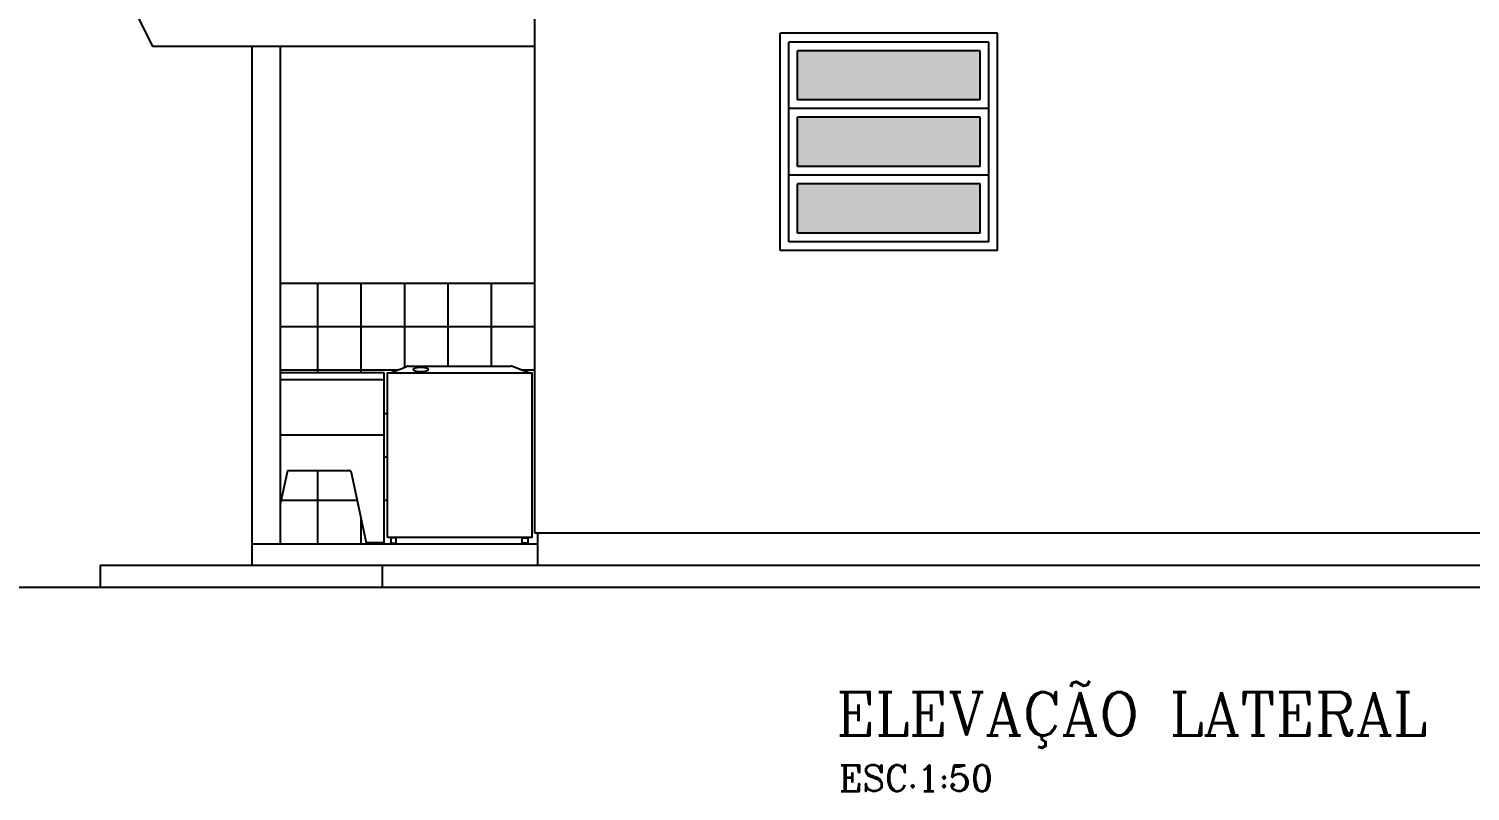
# Model space of a CAD drawing. Extents: x 374.2 to 444.1, y -26.3 to 30.2.
# Drawn here: x 404.5 to 411.13, y -24.8 to -21.29 of the extents above; entities that cross this region are included whole.
import ezdxf

# ---------------------------------------------------------------- set-up
doc = ezdxf.new("R2010")
doc.units = 0
doc.header["$LTSCALE"] = 20
doc.header["$MEASUREMENT"] = 0
for name, color, linetype in [('AZULEJO', 30, 'CONTINUOUS'), ('CONCRETO', 5, 'CONTINUOUS'), ('JANELA', 5, 'CONTINUOUS'), ('PAREDE', 7, 'CONTINUOUS'), ('TELHADO', 30, 'CONTINUOUS'), ('TEXTO', 1, 'CONTINUOUS'), ('VISTAL', 30, 'CONTINUOUS'), ('VISTAP', 244, 'CONTINUOUS')]:
    doc.layers.add(name, color=color, linetype=linetype)
doc.styles.add('ROMANC', font='ROMANC.SHX')

msp = doc.modelspace()

# ---------------------------------------------------------------- linework, layer by layer
at = {"layer": 'AZULEJO', "color": 30, "linetype": 'Continuous'}
for p, q in [((405.8259, -22.4562), (405.8259, -22.8701)), ((406.0259, -22.4562), (406.0259, -22.8701)), ((406.2259, -22.4562), (406.2259, -22.8442)), ((406.4259, -22.4562), (406.4259, -22.8399)), ((406.6259, -22.4562), (406.6259, -22.8399)), ((405.8259, -23.3201), (405.8259, -23.6562)), ((406.0259, -23.5405), (406.0259, -23.6562))]:
    msp.add_line(p, q, dxfattribs=at)
at = {"layer": 'CONCRETO', "color": 244}
for p, q in [((408.9559, -21.3062), (407.9559, -21.3062)), ((408.9159, -21.3462), (407.9959, -21.3462)), ((408.8759, -21.3862), (408.0359, -21.3862)), ((408.8759, -21.6129), (408.0359, -21.6129)), ((408.9159, -21.6529), (407.9959, -21.6529)), ((408.8759, -21.6929), (408.0359, -21.6929)), ((408.9159, -21.9596), (407.9959, -21.9596)), ((408.8759, -21.9196), (408.0359, -21.9196)), ((408.8759, -21.9996), (408.0359, -21.9996)), ((408.9159, -22.2662), (407.9959, -22.2662)), ((408.8759, -22.2262), (408.0359, -22.2262)), ((408.9559, -22.3062), (407.9559, -22.3062)), ((406.1332, -22.8701), (405.6559, -22.8701)), ((406.1332, -22.9022), (405.6559, -22.9022)), ((406.1332, -23.1559), (405.6559, -23.1559)), ((405.979, -23.3201), (405.6874, -23.3201)), ((406.1332, -23.6525), (406.0497, -23.6525))]:
    msp.add_line(p, q, dxfattribs=at)
at = {"layer": 'CONCRETO', "color": 5}
msp.add_line((412.9459, -23.6084), (406.8259, -23.6084), dxfattribs=at)
at = {"layer": 'JANELA', "color": 244}
for p, q in [((405.6874, -23.3201), (405.6559, -23.4682)), ((405.979, -23.3201), (406.0497, -23.6525))]:
    msp.add_line(p, q, dxfattribs=at)
for points in [[(408.0359, -21.3862), (408.8759, -21.3862), (408.0359, -21.6129), (408.8759, -21.6129)], [(408.0359, -21.6929), (408.8759, -21.6929), (408.0359, -21.9196), (408.8759, -21.9196)], [(408.0359, -21.9996), (408.8759, -21.9996), (408.0359, -22.2262), (408.8759, -22.2262)]]:
    msp.add_solid(points, dxfattribs=at)
at = {"layer": 'PAREDE', "color": 5}
for p, q in [((406.8259, -23.6084), (406.8259, -20.9914)), ((406.8409, -23.7562), (406.8409, -23.6084))]:
    msp.add_line(p, q, dxfattribs=at)
at = {"layer": 'PAREDE', "color": 244}
for p, q in [((407.9559, -22.3062), (407.9559, -21.3062)), ((407.9959, -22.2662), (407.9959, -21.3462)), ((408.9159, -22.2662), (408.9159, -21.3462)), ((408.9559, -22.3062), (408.9559, -21.3062)), ((408.0359, -21.6129), (408.0359, -21.3862)), ((408.8759, -21.6129), (408.8759, -21.3862)), ((408.0359, -21.9196), (408.0359, -21.6929)), ((408.8759, -21.9196), (408.8759, -21.6929)), ((408.0359, -22.2262), (408.0359, -21.9996)), ((408.8759, -22.2262), (408.8759, -21.9996)), ((406.1332, -23.6525), (406.1332, -22.8701))]:
    msp.add_line(p, q, dxfattribs=at)
at = {"layer": 'TELHADO', "color": 1, "linetype": 'Continuous'}
msp.add_line((405.5259, -21.3704), (405.5259, -21.3668), dxfattribs=at)
at = {"layer": 'VISTAL', "color": 30, "linetype": 'Continuous'}
for p, q in [((405.6559, -22.4562), (406.8259, -22.4562)), ((405.6559, -22.6562), (406.8259, -22.6562)), ((405.6559, -22.8562), (406.1943, -22.8562)), ((406.7634, -22.8562), (406.8259, -22.8562)), ((406.1332, -23.0562), (406.1482, -23.0562)), ((406.1332, -23.2562), (406.1482, -23.2562)), ((406.1332, -23.2562), (406.1482, -23.2562)), ((405.6559, -23.4562), (406.0079, -23.4562)), ((406.1332, -23.4562), (406.1482, -23.4562))]:
    msp.add_line(p, q, dxfattribs=at)
at = {"layer": 'VISTAL', "color": 244, "linetype": 'Continuous'}
for p, q in [((404.8259, -23.7562), (404.8259, -23.8562)), ((406.1259, -23.7562), (404.8259, -23.7562))]:
    msp.add_line(p, q, dxfattribs=at)
at = {"layer": 'VISTAL', "color": 3, "linetype": 'Continuous'}
msp.add_line((404.0259, -23.8562), (415.2957, -23.8562), dxfattribs=at)
at = {"layer": 'VISTAP', "color": 244, "linetype": 'Continuous'}
for p, q in [((405.0014, -21.2362), (405.0667, -21.3668)), ((406.8259, -21.3668), (405.0667, -21.3668)), ((406.1616, -22.8694), (406.2371, -22.8406)), ((406.2451, -22.8392), (406.7158, -22.8392)), ((406.7993, -22.8694), (406.7239, -22.8406))]:
    msp.add_line(p, q, dxfattribs=at)
at = {"layer": 'VISTAP', "color": 1, "linetype": 'Continuous'}
for p, q in [((405.5259, -23.7562), (405.5259, -21.3704)), ((405.6559, -23.4682), (405.6559, -21.3704)), ((405.6559, -23.6562), (405.6559, -23.4682)), ((405.5259, -23.6562), (406.8409, -23.6562))]:
    msp.add_line(p, q, dxfattribs=at)
at = {"layer": 'VISTAP', "color": 5, "linetype": 'Continuous'}
for p in [(413.6459, -23.7562), (406.1259, -23.8562)]:
    msp.add_line(p, (406.1259, -23.7562), dxfattribs=at)
at = {"layer": 'VISTAP', "color": 244, "linetype": 'Continuous'}
for points in [[(406.1482, -23.6275), (406.1482, -22.8694), (406.8127, -22.8694), (406.8127, -23.6275)], [(406.164, -23.6297), (406.164, -23.6532), (406.1888, -23.6532), (406.1888, -23.6297)], [(406.7938, -23.6297), (406.7938, -23.6532), (406.7689, -23.6532), (406.7689, -23.6297)]]:
    msp.add_lwpolyline(points, close=True, dxfattribs=at)
for centre, start, end in [((406.2451, -22.8617), 90, 110.83534), ((406.7158, -22.8617), 69.16466, 90)]:
    msp.add_arc(centre, 0.0225, start, end, dxfattribs=at)
msp.add_ellipse((406.3014, -22.8543), major_axis=(0.035, 0), ratio=0.307386, dxfattribs=at)

# ---------------------------------------------------------------- texts
at = {"layer": 'TEXTO', "color": 5, "ltscale": 0.3, "style": 'ROMANC'}
msp.add_text('ELEVAÇÃO LATERAL', height=0.2, dxfattribs=at).set_placement((408.2134, -24.5395))
at = {"layer": 'TEXTO', "color": 1, "ltscale": 0.3, "style": 'ROMANC'}
msp.add_text('ESC.1:50', height=0.12, dxfattribs=at).set_placement((408.2263, -24.7959))

doc.saveas('drawing.dxf')
